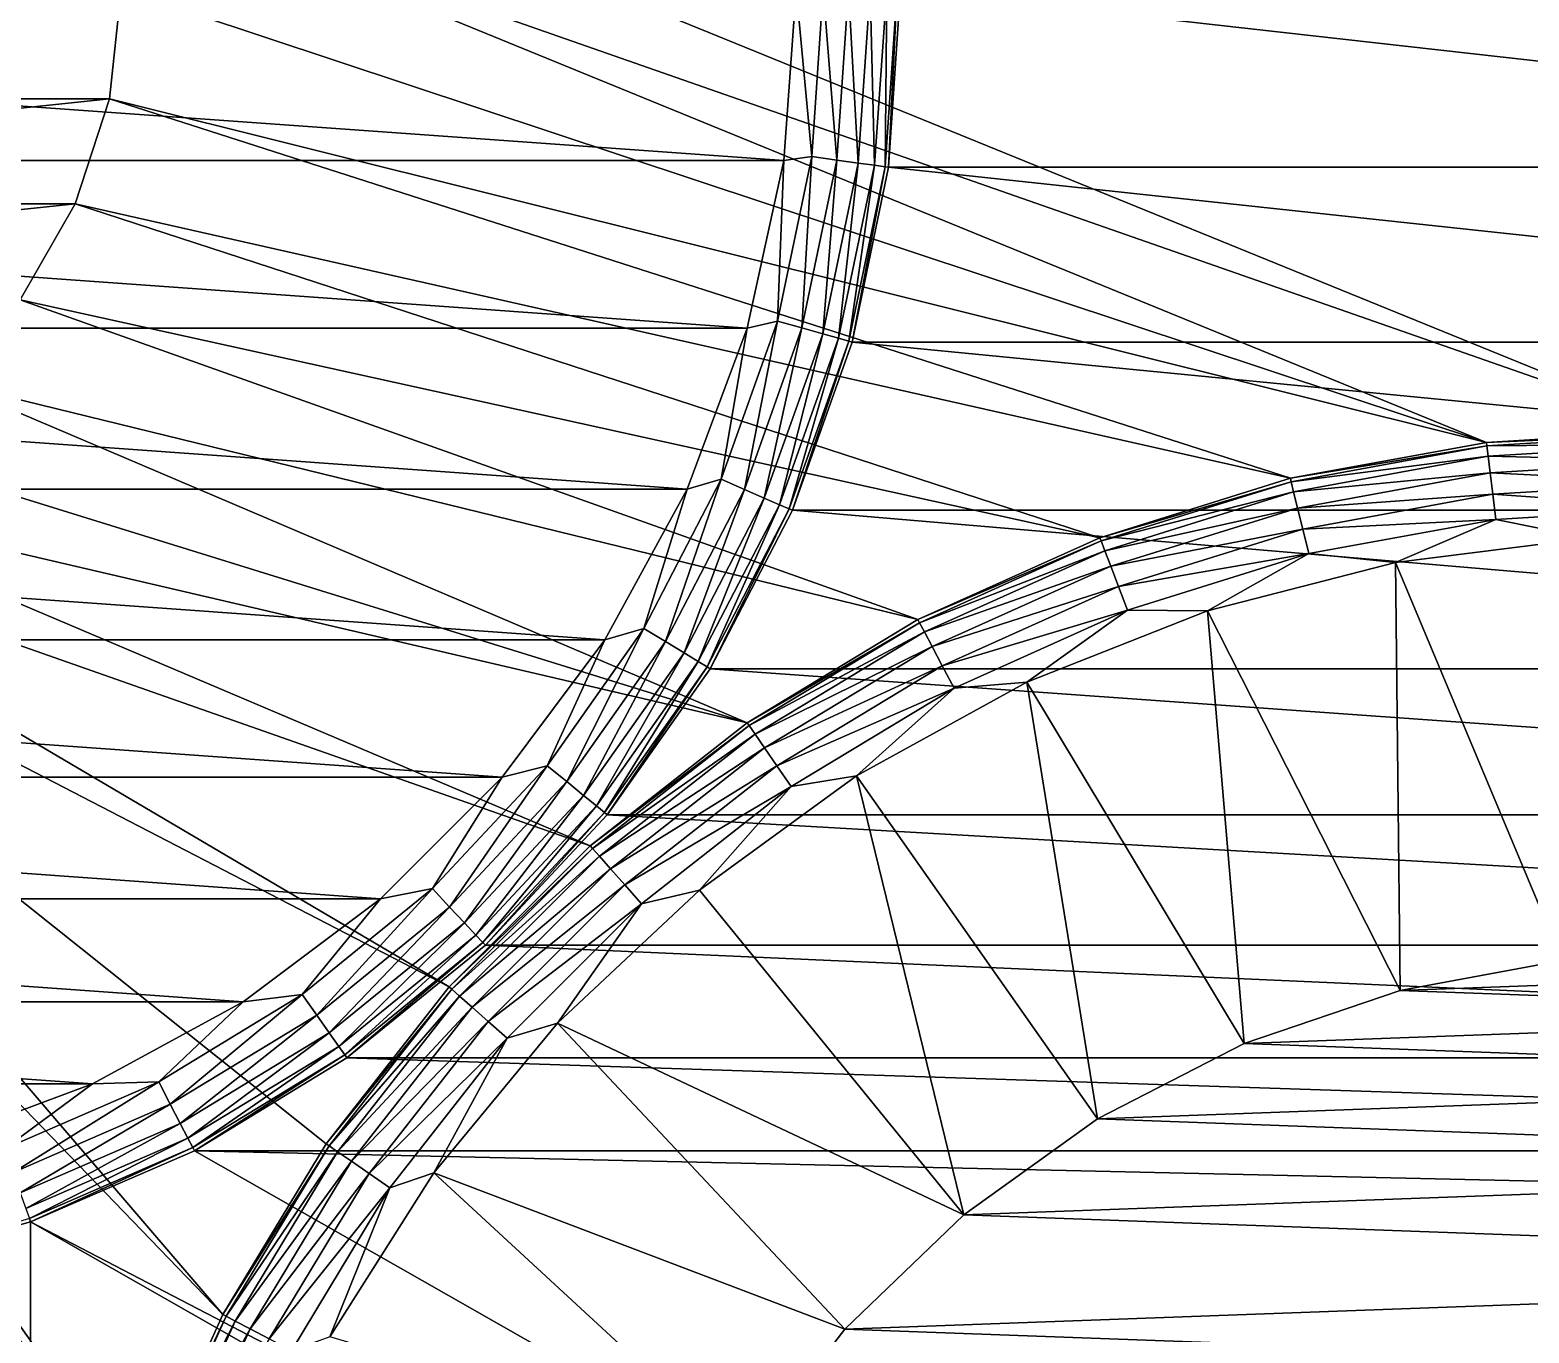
# Model space of a CAD drawing. Extents: x 464 to 15145, y 328 to 7622.
# Drawn here: x 2651 to 3973, y 4636 to 5786 of the extents above; entities that cross this region are included whole.
import ezdxf

# ---------------------------------------------------------------- set-up
doc = ezdxf.new("R2010")
doc.units = 0
doc.layers.get('0').update_dxf_attribs({"linetype": 'CONTINUOUS'})

msp = doc.modelspace()

# ---------------------------------------------------------------- linework, layer by layer
at = {"color": 7}
for points in [[(5531.9, 6011.6, -3744.1), (4111.2, 5432.7, -3744.1), (2690.5, 6011.6, -3744.1), (5531.9, 6011.6, -3744.1)], [(4111.2, 5432.7, -3744.1), (2720.7, 5918.9, -3744.1), (2690.5, 6011.6, -3744.1), (4111.2, 5432.7, -3744.1)], [(3935.6, 5422, -3744.1), (2730.9, 5821.9, -3744.1), (2720.7, 5918.9, -3744.1), (3935.6, 5422, -3744.1)], [(3935.6, 5422, -3744.1), (2720.7, 5918.9, -3744.1), (4111.2, 5432.7, -3744.1), (3935.6, 5422, -3744.1)], [(3326.4, 5821.9, -5216.8), (1202.7, 5821.9, -5216.8), (3315.6, 5670.8, -5216.8), (3326.4, 5821.9, -5216.8)], [(3315.6, 5670.8, -5216.8), (1202.7, 5821.9, -5216.8), (1213.6, 5670.8, -5216.8), (3315.6, 5670.8, -5216.8)], [(2730.9, 5821.9, -4528.9), (1808.5, 5725, -4528.9), (1798.3, 5821.9, -4528.9), (2730.9, 5821.9, -4528.9)], [(2720.7, 5725, -4528.9), (1808.5, 5725, -4528.9), (2730.9, 5821.9, -4528.9), (2720.7, 5725, -4528.9)], [(2720.7, 5725, -3744.1), (2730.9, 5821.9, -3744.1), (3935.6, 5422, -3744.1), (2720.7, 5725, -3744.1)], [(2730.9, 5821.9, -4528.9), (2730.9, 5821.9, -3744.1), (2720.7, 5725, -4528.9), (2730.9, 5821.9, -4528.9)], [(2720.7, 5725, -4528.9), (2730.9, 5821.9, -3744.1), (2720.7, 5725, -3744.1), (2720.7, 5725, -4528.9)], [(3315.6, 5670.8, -5216.8), (3340.2, 5674.1, -5213.7), (3326.4, 5821.9, -5216.8), (3315.6, 5670.8, -5216.8)], [(3326.4, 5821.9, -5216.8), (3340.2, 5674.1, -5213.7), (3350.3, 5821.9, -5213.7), (3326.4, 5821.9, -5216.8)], [(3362.3, 5671, -5204.5), (3350.3, 5821.9, -5213.7), (3340.2, 5674.1, -5213.7), (3362.3, 5671, -5204.5)], [(3362.3, 5671, -5204.5), (3372.6, 5821.9, -5204.5), (3350.3, 5821.9, -5213.7), (3362.3, 5671, -5204.5)], [(3362.3, 5671, -5204.5), (3381.2, 5668.4, -5189.8), (3372.6, 5821.9, -5204.5), (3362.3, 5671, -5204.5)], [(3372.6, 5821.9, -5204.5), (3381.2, 5668.4, -5189.8), (3391.7, 5821.9, -5189.8), (3372.6, 5821.9, -5204.5)], [(3381.2, 5668.4, -5189.8), (3395.7, 5666.4, -5170.7), (3391.7, 5821.9, -5189.8), (3381.2, 5668.4, -5189.8)], [(3391.7, 5821.9, -5189.8), (3395.7, 5666.4, -5170.7), (3406.4, 5821.9, -5170.7), (3391.7, 5821.9, -5189.8)], [(3395.7, 5666.4, -5170.7), (3404.9, 5665.2, -5148.4), (3406.4, 5821.9, -5170.7), (3395.7, 5666.4, -5170.7)], [(3408, 5664.7, -5124.5), (3415.6, 5821.9, -5148.4), (3404.9, 5665.2, -5148.4), (3408, 5664.7, -5124.5)], [(3406.4, 5821.9, -5170.7), (3404.9, 5665.2, -5148.4), (3415.6, 5821.9, -5148.4), (3406.4, 5821.9, -5170.7)], [(3418.7, 5821.9, -5124.5), (3415.6, 5821.9, -5148.4), (3408, 5664.7, -5124.5), (3418.7, 5821.9, -5124.5)], [(3418.7, 5821.9, -4432), (3418.7, 5821.9, -5124.5), (3408, 5664.7, -4432), (3418.7, 5821.9, -4432)], [(3408, 5664.7, -4432), (3418.7, 5821.9, -5124.5), (3408, 5664.7, -5124.5), (3408, 5664.7, -4432)], [(3408, 5664.7, -4432), (4814.5, 5664.7, -4432), (3418.7, 5821.9, -4432), (3408, 5664.7, -4432)], [(3418.7, 5821.9, -4432), (4814.5, 5664.7, -4432), (4803.7, 5821.9, -4432), (3418.7, 5821.9, -4432)], [(1808.5, 5725, -4528.9), (2720.7, 5725, -4528.9), (1838.6, 5632.3, -4528.9), (1808.5, 5725, -4528.9)], [(1838.6, 5632.3, -4528.9), (2720.7, 5725, -4528.9), (2690.5, 5632.3, -4528.9), (1838.6, 5632.3, -4528.9)], [(3762.5, 5390.3, -3744.1), (2690.5, 5632.3, -3744.1), (2720.7, 5725, -3744.1), (3762.5, 5390.3, -3744.1)], [(2720.7, 5725, -4528.9), (2720.7, 5725, -3744.1), (2690.5, 5632.3, -3744.1), (2720.7, 5725, -4528.9)], [(2690.5, 5632.3, -3744.1), (2690.5, 5632.3, -4528.9), (2720.7, 5725, -4528.9), (2690.5, 5632.3, -3744.1)], [(3762.5, 5390.3, -3744.1), (2720.7, 5725, -3744.1), (3935.6, 5422, -3744.1), (3762.5, 5390.3, -3744.1)], [(3340.2, 5674.1, -5213.7), (3315.6, 5670.8, -5216.8), (3310, 5529, -5213.7), (3340.2, 5674.1, -5213.7)], [(3340.2, 5674.1, -5213.7), (3310, 5529, -5213.7), (3331.5, 5523, -5204.5), (3340.2, 5674.1, -5213.7)], [(3340.2, 5674.1, -5213.7), (3331.5, 5523, -5204.5), (3362.3, 5671, -5204.5), (3340.2, 5674.1, -5213.7)], [(3315.6, 5670.8, -5216.8), (1213.6, 5670.8, -5216.8), (3283.4, 5522.8, -5216.8), (3315.6, 5670.8, -5216.8)], [(3283.4, 5522.8, -5216.8), (1213.6, 5670.8, -5216.8), (1245.8, 5522.8, -5216.8), (3283.4, 5522.8, -5216.8)], [(3310, 5529, -5213.7), (3315.6, 5670.8, -5216.8), (3283.4, 5522.8, -5216.8), (3310, 5529, -5213.7)], [(3331.5, 5523, -5204.5), (3349.9, 5517.8, -5189.8), (3362.3, 5671, -5204.5), (3331.5, 5523, -5204.5)], [(3362.3, 5671, -5204.5), (3349.9, 5517.8, -5189.8), (3381.2, 5668.4, -5189.8), (3362.3, 5671, -5204.5)], [(3349.9, 5517.8, -5189.8), (3364, 5513.9, -5170.7), (3381.2, 5668.4, -5189.8), (3349.9, 5517.8, -5189.8)], [(3381.2, 5668.4, -5189.8), (3364, 5513.9, -5170.7), (3395.7, 5666.4, -5170.7), (3381.2, 5668.4, -5189.8)], [(3364, 5513.9, -5170.7), (3372.9, 5511.4, -5148.4), (3395.7, 5666.4, -5170.7), (3364, 5513.9, -5170.7)], [(3395.7, 5666.4, -5170.7), (3372.9, 5511.4, -5148.4), (3404.9, 5665.2, -5148.4), (3395.7, 5666.4, -5170.7)], [(3375.9, 5510.5, -5124.5), (3404.9, 5665.2, -5148.4), (3372.9, 5511.4, -5148.4), (3375.9, 5510.5, -5124.5)], [(3408, 5664.7, -5124.5), (3404.9, 5665.2, -5148.4), (3375.9, 5510.5, -5124.5), (3408, 5664.7, -5124.5)], [(3408, 5664.7, -4432), (3408, 5664.7, -5124.5), (3375.9, 5510.5, -4432), (3408, 5664.7, -4432)], [(3375.9, 5510.5, -4432), (3408, 5664.7, -5124.5), (3375.9, 5510.5, -5124.5), (3375.9, 5510.5, -4432)], [(3375.9, 5510.5, -4432), (4846.5, 5510.5, -4432), (3408, 5664.7, -4432), (3375.9, 5510.5, -4432)], [(3408, 5664.7, -4432), (4846.5, 5510.5, -4432), (4814.5, 5664.7, -4432), (3408, 5664.7, -4432)], [(1838.6, 5632.3, -4528.9), (2690.5, 5632.3, -4528.9), (1887.3, 5547.8, -4528.9), (1838.6, 5632.3, -4528.9)], [(1887.3, 5547.8, -4528.9), (2690.5, 5632.3, -4528.9), (2641.8, 5547.8, -4528.9), (1887.3, 5547.8, -4528.9)], [(3594.4, 5337.9, -3744.1), (2641.8, 5547.8, -3744.1), (2690.5, 5632.3, -3744.1), (3594.4, 5337.9, -3744.1)], [(2641.8, 5547.8, -3744.1), (2641.8, 5547.8, -4528.9), (2690.5, 5632.3, -4528.9), (2641.8, 5547.8, -3744.1)], [(2641.8, 5547.8, -3744.1), (2690.5, 5632.3, -4528.9), (2690.5, 5632.3, -3744.1), (2641.8, 5547.8, -3744.1)], [(3594.4, 5337.9, -3744.1), (2690.5, 5632.3, -3744.1), (3762.5, 5390.3, -3744.1), (3594.4, 5337.9, -3744.1)], [(3433.9, 5265.7, -3744.1), (2576.6, 5475.4, -3744.1), (2641.8, 5547.8, -3744.1), (3433.9, 5265.7, -3744.1)], [(3433.9, 5265.7, -3744.1), (2641.8, 5547.8, -3744.1), (3594.4, 5337.9, -3744.1), (3433.9, 5265.7, -3744.1)], [(3310, 5529, -5213.7), (3283.4, 5522.8, -5216.8), (3260.4, 5389.4, -5213.7), (3310, 5529, -5213.7)], [(3310, 5529, -5213.7), (3260.4, 5389.4, -5213.7), (3280.8, 5380.5, -5204.5), (3310, 5529, -5213.7)], [(3310, 5529, -5213.7), (3280.8, 5380.5, -5204.5), (3331.5, 5523, -5204.5), (3310, 5529, -5213.7)], [(3283.4, 5522.8, -5216.8), (1245.8, 5522.8, -5216.8), (3230.5, 5380.8, -5216.8), (3283.4, 5522.8, -5216.8)], [(3230.5, 5380.8, -5216.8), (1245.8, 5522.8, -5216.8), (1298.7, 5380.8, -5216.8), (3230.5, 5380.8, -5216.8)], [(3260.4, 5389.4, -5213.7), (3283.4, 5522.8, -5216.8), (3230.5, 5380.8, -5216.8), (3260.4, 5389.4, -5213.7)], [(3280.8, 5380.5, -5204.5), (3298.4, 5372.9, -5189.8), (3331.5, 5523, -5204.5), (3280.8, 5380.5, -5204.5)], [(3331.5, 5523, -5204.5), (3298.4, 5372.9, -5189.8), (3349.9, 5517.8, -5189.8), (3331.5, 5523, -5204.5)], [(3298.4, 5372.9, -5189.8), (3311.8, 5367, -5170.7), (3349.9, 5517.8, -5189.8), (3298.4, 5372.9, -5189.8)], [(3349.9, 5517.8, -5189.8), (3311.8, 5367, -5170.7), (3364, 5513.9, -5170.7), (3349.9, 5517.8, -5189.8)], [(3311.8, 5367, -5170.7), (3320.3, 5363.3, -5148.4), (3364, 5513.9, -5170.7), (3311.8, 5367, -5170.7)], [(3364, 5513.9, -5170.7), (3320.3, 5363.3, -5148.4), (3372.9, 5511.4, -5148.4), (3364, 5513.9, -5170.7)], [(3323.2, 5362.1, -5124.5), (3372.9, 5511.4, -5148.4), (3320.3, 5363.3, -5148.4), (3323.2, 5362.1, -5124.5)], [(3375.9, 5510.5, -5124.5), (3372.9, 5511.4, -5148.4), (3323.2, 5362.1, -5124.5), (3375.9, 5510.5, -5124.5)], [(3375.9, 5510.5, -4432), (3375.9, 5510.5, -5124.5), (3323.2, 5362.1, -4432), (3375.9, 5510.5, -4432)], [(3323.2, 5362.1, -4432), (3375.9, 5510.5, -5124.5), (3323.2, 5362.1, -5124.5), (3323.2, 5362.1, -4432)], [(3323.2, 5362.1, -4432), (4899.3, 5362.1, -4432), (3375.9, 5510.5, -4432), (3323.2, 5362.1, -4432)], [(3375.9, 5510.5, -4432), (4899.3, 5362.1, -4432), (4846.5, 5510.5, -4432), (3375.9, 5510.5, -4432)], [(1952.6, 2475.1, -3744.1), (1952.6, 5475.4, -3744.1), (2653.8, 3975.2, -3744.1), (1952.6, 2475.1, -3744.1)], [(2653.8, 3975.2, -3744.1), (1952.6, 5475.4, -3744.1), (2664.5, 4150.9, -3744.1), (2653.8, 3975.2, -3744.1)], [(2664.5, 4150.9, -3744.1), (1952.6, 5475.4, -3744.1), (2031.4, 5418.1, -3744.1), (2664.5, 4150.9, -3744.1)], [(3283.3, 5174.7, -3744.1), (2497.7, 5418.1, -3744.1), (2576.6, 5475.4, -3744.1), (3283.3, 5174.7, -3744.1)], [(3283.3, 5174.7, -3744.1), (2576.6, 5475.4, -3744.1), (3433.9, 5265.7, -3744.1), (3283.3, 5174.7, -3744.1)], [(4111.2, 5432.7, -96.9), (4111.2, 5429.5, -73.1), (3935.6, 5422, -96.9), (4111.2, 5432.7, -96.9)], [(4111.2, 5432.7, -3744.1), (4111.2, 5432.7, -96.9), (3935.6, 5422, -3744.1), (4111.2, 5432.7, -3744.1)], [(3935.6, 5422, -3744.1), (4111.2, 5432.7, -96.9), (3935.6, 5422, -96.9), (3935.6, 5422, -3744.1)], [(3935.6, 5422, -96.9), (4111.2, 5429.5, -73.1), (3935.9, 5418.9, -73.1), (3935.6, 5422, -96.9)], [(4111.2, 5429.5, -73.1), (4111.2, 5420.3, -50.8), (3935.9, 5418.9, -73.1), (4111.2, 5429.5, -73.1)], [(2664.5, 4150.9, -3744.1), (2031.4, 5418.1, -3744.1), (2696.2, 4324, -3744.1), (2664.5, 4150.9, -3744.1)], [(2696.2, 4324, -3744.1), (2031.4, 5418.1, -3744.1), (2748.5, 4492, -3744.1), (2696.2, 4324, -3744.1)], [(2748.5, 4492, -3744.1), (2031.4, 5418.1, -3744.1), (2120.5, 5378.4, -3744.1), (2748.5, 4492, -3744.1)], [(3283.3, 5174.7, -3744.1), (2408.7, 5378.4, -3744.1), (2497.7, 5418.1, -3744.1), (3283.3, 5174.7, -3744.1)], [(3935.6, 5422, -96.9), (3935.9, 5418.9, -73.1), (3762.5, 5390.3, -96.9), (3935.6, 5422, -96.9)], [(3935.6, 5422, -3744.1), (3935.6, 5422, -96.9), (3762.5, 5390.3, -3744.1), (3935.6, 5422, -3744.1)], [(3762.5, 5390.3, -3744.1), (3935.6, 5422, -96.9), (3762.5, 5390.3, -96.9), (3762.5, 5390.3, -3744.1)], [(3762.5, 5390.3, -96.9), (3935.9, 5418.9, -73.1), (3763.2, 5387.3, -73.1), (3762.5, 5390.3, -96.9)], [(3935.9, 5418.9, -73.1), (3937.1, 5409.7, -50.8), (3763.2, 5387.3, -73.1), (3935.9, 5418.9, -73.1)], [(3937.1, 5409.7, -50.8), (3765.4, 5378.3, -50.8), (3763.2, 5387.3, -73.1), (3937.1, 5409.7, -50.8)], [(3937.1, 5409.7, -50.8), (3938.8, 5395.2, -31.7), (3765.4, 5378.3, -50.8), (3937.1, 5409.7, -50.8)], [(4111.2, 5420.3, -50.8), (3937.1, 5409.7, -50.8), (3935.9, 5418.9, -73.1), (4111.2, 5420.3, -50.8)], [(4111.2, 5420.3, -50.8), (4111.2, 5405.6, -31.7), (3937.1, 5409.7, -50.8), (4111.2, 5420.3, -50.8)], [(4111.2, 5405.6, -31.7), (3938.8, 5395.2, -31.7), (3937.1, 5409.7, -50.8), (4111.2, 5405.6, -31.7)], [(4111.2, 5405.6, -31.7), (4111.2, 5386.5, -17), (3938.8, 5395.2, -31.7), (4111.2, 5405.6, -31.7)], [(3260.4, 5389.4, -5213.7), (3230.5, 5380.8, -5216.8), (3192.2, 5257.8, -5213.7), (3260.4, 5389.4, -5213.7)], [(3260.4, 5389.4, -5213.7), (3192.2, 5257.8, -5213.7), (3211.3, 5246.2, -5204.5), (3260.4, 5389.4, -5213.7)], [(3260.4, 5389.4, -5213.7), (3211.3, 5246.2, -5204.5), (3280.8, 5380.5, -5204.5), (3260.4, 5389.4, -5213.7)], [(3762.5, 5390.3, -96.9), (3763.2, 5387.3, -73.1), (3594.4, 5337.9, -96.9), (3762.5, 5390.3, -96.9)], [(3762.5, 5390.3, -3744.1), (3762.5, 5390.3, -96.9), (3594.4, 5337.9, -3744.1), (3762.5, 5390.3, -3744.1)], [(3594.4, 5337.9, -3744.1), (3762.5, 5390.3, -96.9), (3594.4, 5337.9, -96.9), (3594.4, 5337.9, -3744.1)], [(3594.4, 5337.9, -96.9), (3763.2, 5387.3, -73.1), (3595.6, 5335, -73.1), (3594.4, 5337.9, -96.9)], [(3763.2, 5387.3, -73.1), (3765.4, 5378.3, -50.8), (3595.6, 5335, -73.1), (3763.2, 5387.3, -73.1)], [(3938.8, 5395.2, -31.7), (3768.9, 5364, -31.7), (3765.4, 5378.3, -50.8), (3938.8, 5395.2, -31.7)], [(3938.8, 5395.2, -31.7), (3941.1, 5376.2, -17), (3768.9, 5364, -31.7), (3938.8, 5395.2, -31.7)], [(4111.2, 5386.5, -17), (3941.1, 5376.2, -17), (3938.8, 5395.2, -31.7), (4111.2, 5386.5, -17)], [(4111.2, 5386.5, -17), (4111.2, 5364.2, -7.8), (3941.1, 5376.2, -17), (4111.2, 5386.5, -17)], [(3230.5, 5380.8, -5216.8), (1298.7, 5380.8, -5216.8), (3157.8, 5247.8, -5216.8), (3230.5, 5380.8, -5216.8)], [(3157.8, 5247.8, -5216.8), (1298.7, 5380.8, -5216.8), (1371.3, 5247.8, -5216.8), (3157.8, 5247.8, -5216.8)], [(2748.5, 4492, -3744.1), (2120.5, 5378.4, -3744.1), (2820.8, 4652.5, -3744.1), (2748.5, 4492, -3744.1)], [(2820.8, 4652.5, -3744.1), (2120.5, 5378.4, -3744.1), (2215.8, 5358.2, -3744.1), (2820.8, 4652.5, -3744.1)], [(3144.8, 5066.1, -3744.1), (2313.3, 5358.2, -3744.1), (2408.7, 5378.4, -3744.1), (3144.8, 5066.1, -3744.1)], [(3144.8, 5066.1, -3744.1), (2408.7, 5378.4, -3744.1), (3283.3, 5174.7, -3744.1), (3144.8, 5066.1, -3744.1)], [(3192.2, 5257.8, -5213.7), (3230.5, 5380.8, -5216.8), (3157.8, 5247.8, -5216.8), (3192.2, 5257.8, -5213.7)], [(3211.3, 5246.2, -5204.5), (3227.6, 5236.3, -5189.8), (3280.8, 5380.5, -5204.5), (3211.3, 5246.2, -5204.5)], [(3280.8, 5380.5, -5204.5), (3227.6, 5236.3, -5189.8), (3298.4, 5372.9, -5189.8), (3280.8, 5380.5, -5204.5)], [(3227.6, 5236.3, -5189.8), (3240.1, 5228.6, -5170.7), (3298.4, 5372.9, -5189.8), (3227.6, 5236.3, -5189.8)], [(3298.4, 5372.9, -5189.8), (3240.1, 5228.6, -5170.7), (3311.8, 5367, -5170.7), (3298.4, 5372.9, -5189.8)], [(3765.4, 5378.3, -50.8), (3598.8, 5326.4, -50.8), (3595.6, 5335, -73.1), (3765.4, 5378.3, -50.8)], [(3765.4, 5378.3, -50.8), (3768.9, 5364, -31.7), (3598.8, 5326.4, -50.8), (3765.4, 5378.3, -50.8)], [(3941.1, 5376.2, -17), (3773.5, 5345.5, -17), (3768.9, 5364, -31.7), (3941.1, 5376.2, -17)], [(3941.1, 5376.2, -17), (3943.8, 5354.1, -7.8), (3773.5, 5345.5, -17), (3941.1, 5376.2, -17)], [(4111.2, 5364.2, -7.8), (3943.8, 5354.1, -7.8), (3941.1, 5376.2, -17), (4111.2, 5364.2, -7.8)], [(2820.8, 4652.5, -3744.1), (2215.8, 5358.2, -3744.1), (2911.8, 4803.1, -3744.1), (2820.8, 4652.5, -3744.1)], [(2911.8, 4803.1, -3744.1), (2215.8, 5358.2, -3744.1), (3020.4, 4941.7, -3744.1), (2911.8, 4803.1, -3744.1)], [(3020.4, 4941.7, -3744.1), (2215.8, 5358.2, -3744.1), (2313.3, 5358.2, -3744.1), (3020.4, 4941.7, -3744.1)], [(3020.4, 4941.7, -3744.1), (2313.3, 5358.2, -3744.1), (3144.8, 5066.1, -3744.1), (3020.4, 4941.7, -3744.1)], [(3240.1, 5228.6, -5170.7), (3248, 5223.9, -5148.4), (3311.8, 5367, -5170.7), (3240.1, 5228.6, -5170.7)], [(3311.8, 5367, -5170.7), (3248, 5223.9, -5148.4), (3320.3, 5363.3, -5148.4), (3311.8, 5367, -5170.7)], [(3250.7, 5222.2, -5124.5), (3320.3, 5363.3, -5148.4), (3248, 5223.9, -5148.4), (3250.7, 5222.2, -5124.5)], [(3323.2, 5362.1, -5124.5), (3320.3, 5363.3, -5148.4), (3250.7, 5222.2, -5124.5), (3323.2, 5362.1, -5124.5)], [(3323.2, 5362.1, -4432), (3323.2, 5362.1, -5124.5), (3250.7, 5222.2, -4432), (3323.2, 5362.1, -4432)], [(3250.7, 5222.2, -4432), (3323.2, 5362.1, -5124.5), (3250.7, 5222.2, -5124.5), (3250.7, 5222.2, -4432)], [(3250.7, 5222.2, -4432), (4971.8, 5222.2, -4432), (3323.2, 5362.1, -4432), (3250.7, 5222.2, -4432)], [(3323.2, 5362.1, -4432), (4971.8, 5222.2, -4432), (4899.3, 5362.1, -4432), (3323.2, 5362.1, -4432)], [(3768.9, 5364, -31.7), (3604, 5312.7, -31.7), (3598.8, 5326.4, -50.8), (3768.9, 5364, -31.7)], [(3768.9, 5364, -31.7), (3773.5, 5345.5, -17), (3604, 5312.7, -31.7), (3768.9, 5364, -31.7)], [(4111.2, 5364.2, -7.8), (4025.5, 5337.6, -4.6), (3943.8, 5354.1, -7.8), (4111.2, 5364.2, -7.8)], [(3773.5, 5345.5, -17), (3610.8, 5294.8, -17), (3604, 5312.7, -31.7), (3773.5, 5345.5, -17)], [(3773.5, 5345.5, -17), (3778.8, 5323.9, -7.8), (3610.8, 5294.8, -17), (3773.5, 5345.5, -17)], [(3943.8, 5354.1, -7.8), (3778.8, 5323.9, -7.8), (3773.5, 5345.5, -17), (3943.8, 5354.1, -7.8)], [(3943.8, 5354.1, -7.8), (3855.4, 5316.1, -4.6), (3778.8, 5323.9, -7.8), (3943.8, 5354.1, -7.8)], [(4025.5, 5337.6, -4.6), (3855.4, 5316.1, -4.6), (3943.8, 5354.1, -7.8), (4025.5, 5337.6, -4.6)], [(3594.4, 5337.9, -96.9), (3595.6, 5335, -73.1), (3433.9, 5265.7, -96.9), (3594.4, 5337.9, -96.9)], [(3594.4, 5337.9, -3744.1), (3594.4, 5337.9, -96.9), (3433.9, 5265.7, -3744.1), (3594.4, 5337.9, -3744.1)], [(3433.9, 5265.7, -3744.1), (3594.4, 5337.9, -96.9), (3433.9, 5265.7, -96.9), (3433.9, 5265.7, -3744.1)], [(3433.9, 5265.7, -96.9), (3595.6, 5335, -73.1), (3435.4, 5262.9, -73.1), (3433.9, 5265.7, -96.9)], [(3595.6, 5335, -73.1), (3598.8, 5326.4, -50.8), (3435.4, 5262.9, -73.1), (3595.6, 5335, -73.1)], [(4025.5, 5337.6, -4.6), (4002.3, 4965, -4.6), (3855.4, 5316.1, -4.6), (4025.5, 5337.6, -4.6)], [(3598.8, 5326.4, -50.8), (3439.7, 5254.8, -50.8), (3435.4, 5262.9, -73.1), (3598.8, 5326.4, -50.8)], [(3598.8, 5326.4, -50.8), (3604, 5312.7, -31.7), (3439.7, 5254.8, -50.8), (3598.8, 5326.4, -50.8)], [(3778.8, 5323.9, -7.8), (3618.7, 5274, -7.8), (3610.8, 5294.8, -17), (3778.8, 5323.9, -7.8)], [(3778.8, 5323.9, -7.8), (3689.4, 5273.5, -4.6), (3618.7, 5274, -7.8), (3778.8, 5323.9, -7.8)], [(3855.4, 5316.1, -4.6), (3689.4, 5273.5, -4.6), (3778.8, 5323.9, -7.8), (3855.4, 5316.1, -4.6)], [(3604, 5312.7, -31.7), (3446.5, 5241.8, -31.7), (3439.7, 5254.8, -50.8), (3604, 5312.7, -31.7)], [(3604, 5312.7, -31.7), (3610.8, 5294.8, -17), (3446.5, 5241.8, -31.7), (3604, 5312.7, -31.7)], [(3855.4, 5316.1, -4.6), (3859.4, 4938.6, -4.6), (3689.4, 5273.5, -4.6), (3855.4, 5316.1, -4.6)], [(3855.4, 5316.1, -4.6), (4002.3, 4965, -4.6), (3859.4, 4938.6, -4.6), (3855.4, 5316.1, -4.6)], [(3610.8, 5294.8, -17), (3455.4, 5224.8, -17), (3446.5, 5241.8, -31.7), (3610.8, 5294.8, -17)], [(3610.8, 5294.8, -17), (3618.7, 5274, -7.8), (3455.4, 5224.8, -17), (3610.8, 5294.8, -17)], [(3433.9, 5265.7, -96.9), (3435.4, 5262.9, -73.1), (3283.3, 5174.7, -96.9), (3433.9, 5265.7, -96.9)], [(3433.9, 5265.7, -3744.1), (3433.9, 5265.7, -96.9), (3283.3, 5174.7, -3744.1), (3433.9, 5265.7, -3744.1)], [(3283.3, 5174.7, -3744.1), (3433.9, 5265.7, -96.9), (3283.3, 5174.7, -96.9), (3283.3, 5174.7, -3744.1)], [(3618.7, 5274, -7.8), (3465.8, 5205.1, -7.8), (3455.4, 5224.8, -17), (3618.7, 5274, -7.8)], [(3618.7, 5274, -7.8), (3530, 5210.4, -4.6), (3465.8, 5205.1, -7.8), (3618.7, 5274, -7.8)], [(3689.4, 5273.5, -4.6), (3530, 5210.4, -4.6), (3618.7, 5274, -7.8), (3689.4, 5273.5, -4.6)], [(3689.4, 5273.5, -4.6), (3721.8, 4891.7, -4.6), (3530, 5210.4, -4.6), (3689.4, 5273.5, -4.6)], [(3689.4, 5273.5, -4.6), (3859.4, 4938.6, -4.6), (3721.8, 4891.7, -4.6), (3689.4, 5273.5, -4.6)], [(3192.2, 5257.8, -5213.7), (3157.8, 5247.8, -5216.8), (3106.8, 5136.7, -5213.7), (3192.2, 5257.8, -5213.7)], [(3192.2, 5257.8, -5213.7), (3106.8, 5136.7, -5213.7), (3124.1, 5122.7, -5204.5), (3192.2, 5257.8, -5213.7)], [(3192.2, 5257.8, -5213.7), (3124.1, 5122.7, -5204.5), (3211.3, 5246.2, -5204.5), (3192.2, 5257.8, -5213.7)], [(3283.3, 5174.7, -96.9), (3435.4, 5262.9, -73.1), (3285.1, 5172.1, -73.1), (3283.3, 5174.7, -96.9)], [(3435.4, 5262.9, -73.1), (3439.7, 5254.8, -50.8), (3285.1, 5172.1, -73.1), (3435.4, 5262.9, -73.1)], [(3439.7, 5254.8, -50.8), (3290.4, 5164.5, -50.8), (3285.1, 5172.1, -73.1), (3439.7, 5254.8, -50.8)], [(3439.7, 5254.8, -50.8), (3446.5, 5241.8, -31.7), (3290.4, 5164.5, -50.8), (3439.7, 5254.8, -50.8)], [(3157.8, 5247.8, -5216.8), (1371.3, 5247.8, -5216.8), (3067.1, 5126.6, -5216.8), (3157.8, 5247.8, -5216.8)], [(3067.1, 5126.6, -5216.8), (1371.3, 5247.8, -5216.8), (1462.1, 5126.6, -5216.8), (3067.1, 5126.6, -5216.8)], [(3106.8, 5136.7, -5213.7), (3157.8, 5247.8, -5216.8), (3067.1, 5126.6, -5216.8), (3106.8, 5136.7, -5213.7)], [(3124.1, 5122.7, -5204.5), (3138.9, 5110.6, -5189.8), (3211.3, 5246.2, -5204.5), (3124.1, 5122.7, -5204.5)], [(3211.3, 5246.2, -5204.5), (3138.9, 5110.6, -5189.8), (3227.6, 5236.3, -5189.8), (3211.3, 5246.2, -5204.5)], [(3446.5, 5241.8, -31.7), (3298.7, 5152.4, -31.7), (3290.4, 5164.5, -50.8), (3446.5, 5241.8, -31.7)], [(3446.5, 5241.8, -31.7), (3455.4, 5224.8, -17), (3298.7, 5152.4, -31.7), (3446.5, 5241.8, -31.7)], [(3138.9, 5110.6, -5189.8), (3150.3, 5101.3, -5170.7), (3227.6, 5236.3, -5189.8), (3138.9, 5110.6, -5189.8)], [(3227.6, 5236.3, -5189.8), (3150.3, 5101.3, -5170.7), (3240.1, 5228.6, -5170.7), (3227.6, 5236.3, -5189.8)], [(3150.3, 5101.3, -5170.7), (3157.4, 5095.5, -5148.4), (3240.1, 5228.6, -5170.7), (3150.3, 5101.3, -5170.7)], [(3240.1, 5228.6, -5170.7), (3157.4, 5095.5, -5148.4), (3248, 5223.9, -5148.4), (3240.1, 5228.6, -5170.7)], [(3455.4, 5224.8, -17), (3309.6, 5136.7, -17), (3298.7, 5152.4, -31.7), (3455.4, 5224.8, -17)], [(3455.4, 5224.8, -17), (3465.8, 5205.1, -7.8), (3309.6, 5136.7, -17), (3455.4, 5224.8, -17)], [(3159.9, 5093.5, -5124.5), (3248, 5223.9, -5148.4), (3157.4, 5095.5, -5148.4), (3159.9, 5093.5, -5124.5)], [(3250.7, 5222.2, -5124.5), (3248, 5223.9, -5148.4), (3159.9, 5093.5, -5124.5), (3250.7, 5222.2, -5124.5)], [(3250.7, 5222.2, -4432), (3250.7, 5222.2, -5124.5), (3159.9, 5093.5, -4432), (3250.7, 5222.2, -4432)], [(3159.9, 5093.5, -4432), (3250.7, 5222.2, -5124.5), (3159.9, 5093.5, -5124.5), (3159.9, 5093.5, -4432)], [(3159.9, 5093.5, -4432), (5062.6, 5093.5, -4432), (3250.7, 5222.2, -4432), (3159.9, 5093.5, -4432)], [(3250.7, 5222.2, -4432), (5062.6, 5093.5, -4432), (4971.8, 5222.2, -4432), (3250.7, 5222.2, -4432)], [(3465.8, 5205.1, -7.8), (3322.2, 5118.3, -7.8), (3309.6, 5136.7, -17), (3465.8, 5205.1, -7.8)], [(3465.8, 5205.1, -7.8), (3379.8, 5127.8, -4.6), (3322.2, 5118.3, -7.8), (3465.8, 5205.1, -7.8)], [(3530, 5210.4, -4.6), (3379.8, 5127.8, -4.6), (3465.8, 5205.1, -7.8), (3530, 5210.4, -4.6)], [(3530, 5210.4, -4.6), (3592.5, 4825.2, -4.6), (3379.8, 5127.8, -4.6), (3530, 5210.4, -4.6)], [(3530, 5210.4, -4.6), (3721.8, 4891.7, -4.6), (3592.5, 4825.2, -4.6), (3530, 5210.4, -4.6)], [(3283.3, 5174.7, -96.9), (3285.1, 5172.1, -73.1), (3144.8, 5066.1, -96.9), (3283.3, 5174.7, -96.9)], [(3283.3, 5174.7, -3744.1), (3283.3, 5174.7, -96.9), (3144.8, 5066.1, -3744.1), (3283.3, 5174.7, -3744.1)], [(3144.8, 5066.1, -3744.1), (3283.3, 5174.7, -96.9), (3144.8, 5066.1, -96.9), (3144.8, 5066.1, -3744.1)], [(3144.8, 5066.1, -96.9), (3285.1, 5172.1, -73.1), (3146.9, 5063.8, -73.1), (3144.8, 5066.1, -96.9)], [(3285.1, 5172.1, -73.1), (3290.4, 5164.5, -50.8), (3146.9, 5063.8, -73.1), (3285.1, 5172.1, -73.1)], [(3290.4, 5164.5, -50.8), (3153, 5056.9, -50.8), (3146.9, 5063.8, -73.1), (3290.4, 5164.5, -50.8)], [(3290.4, 5164.5, -50.8), (3298.7, 5152.4, -31.7), (3153, 5056.9, -50.8), (3290.4, 5164.5, -50.8)], [(3298.7, 5152.4, -31.7), (3162.7, 5045.9, -31.7), (3153, 5056.9, -50.8), (3298.7, 5152.4, -31.7)], [(3298.7, 5152.4, -31.7), (3309.6, 5136.7, -17), (3162.7, 5045.9, -31.7), (3298.7, 5152.4, -31.7)], [(3106.8, 5136.7, -5213.7), (3067.1, 5126.6, -5216.8), (3005.6, 5028.4, -5213.7), (3106.8, 5136.7, -5213.7)], [(3106.8, 5136.7, -5213.7), (3005.6, 5028.4, -5213.7), (3020.8, 5012.1, -5204.5), (3106.8, 5136.7, -5213.7)], [(3106.8, 5136.7, -5213.7), (3020.8, 5012.1, -5204.5), (3124.1, 5122.7, -5204.5), (3106.8, 5136.7, -5213.7)], [(3309.6, 5136.7, -17), (3175.4, 5031.6, -17), (3162.7, 5045.9, -31.7), (3309.6, 5136.7, -17)], [(3309.6, 5136.7, -17), (3322.2, 5118.3, -7.8), (3175.4, 5031.6, -17), (3309.6, 5136.7, -17)], [(3067.1, 5126.6, -5216.8), (1462.1, 5126.6, -5216.8), (2959.9, 5019.4, -5216.8), (3067.1, 5126.6, -5216.8)], [(2959.9, 5019.4, -5216.8), (1462.1, 5126.6, -5216.8), (1569.2, 5019.4, -5216.8), (2959.9, 5019.4, -5216.8)], [(3005.6, 5028.4, -5213.7), (3067.1, 5126.6, -5216.8), (2959.9, 5019.4, -5216.8), (3005.6, 5028.4, -5213.7)], [(3020.8, 5012.1, -5204.5), (3033.9, 4998.2, -5189.8), (3124.1, 5122.7, -5204.5), (3020.8, 5012.1, -5204.5)], [(3124.1, 5122.7, -5204.5), (3033.9, 4998.2, -5189.8), (3138.9, 5110.6, -5189.8), (3124.1, 5122.7, -5204.5)], [(3322.2, 5118.3, -7.8), (3190.2, 5014.9, -7.8), (3175.4, 5031.6, -17), (3322.2, 5118.3, -7.8)], [(3322.2, 5118.3, -7.8), (3241.1, 5027.1, -4.6), (3190.2, 5014.9, -7.8), (3322.2, 5118.3, -7.8)], [(3379.8, 5127.8, -4.6), (3241.1, 5027.1, -4.6), (3322.2, 5118.3, -7.8), (3379.8, 5127.8, -4.6)], [(3379.8, 5127.8, -4.6), (3474.3, 4740.6, -4.6), (3241.1, 5027.1, -4.6), (3379.8, 5127.8, -4.6)], [(3379.8, 5127.8, -4.6), (3592.5, 4825.2, -4.6), (3474.3, 4740.6, -4.6), (3379.8, 5127.8, -4.6)], [(3033.9, 4998.2, -5189.8), (3043.9, 4987.4, -5170.7), (3138.9, 5110.6, -5189.8), (3033.9, 4998.2, -5189.8)], [(3138.9, 5110.6, -5189.8), (3043.9, 4987.4, -5170.7), (3150.3, 5101.3, -5170.7), (3138.9, 5110.6, -5189.8)], [(3043.9, 4987.4, -5170.7), (3050.2, 4980.7, -5148.4), (3150.3, 5101.3, -5170.7), (3043.9, 4987.4, -5170.7)], [(3150.3, 5101.3, -5170.7), (3050.2, 4980.7, -5148.4), (3157.4, 5095.5, -5148.4), (3150.3, 5101.3, -5170.7)], [(3052.4, 4978.4, -5124.5), (3157.4, 5095.5, -5148.4), (3050.2, 4980.7, -5148.4), (3052.4, 4978.4, -5124.5)], [(3159.9, 5093.5, -5124.5), (3157.4, 5095.5, -5148.4), (3052.4, 4978.4, -5124.5), (3159.9, 5093.5, -5124.5)], [(3159.9, 5093.5, -4432), (3159.9, 5093.5, -5124.5), (3052.4, 4978.4, -4432), (3159.9, 5093.5, -4432)], [(3052.4, 4978.4, -4432), (3159.9, 5093.5, -5124.5), (3052.4, 4978.4, -5124.5), (3052.4, 4978.4, -4432)], [(3052.4, 4978.4, -4432), (5170.1, 4978.4, -4432), (3159.9, 5093.5, -4432), (3052.4, 4978.4, -4432)], [(3159.9, 5093.5, -4432), (5170.1, 4978.4, -4432), (5062.6, 5093.5, -4432), (3159.9, 5093.5, -4432)], [(3144.8, 5066.1, -96.9), (3146.9, 5063.8, -73.1), (3020.4, 4941.7, -96.9), (3144.8, 5066.1, -96.9)], [(3144.8, 5066.1, -3744.1), (3144.8, 5066.1, -96.9), (3020.4, 4941.7, -3744.1), (3144.8, 5066.1, -3744.1)], [(3020.4, 4941.7, -3744.1), (3144.8, 5066.1, -96.9), (3020.4, 4941.7, -96.9), (3020.4, 4941.7, -3744.1)], [(3020.4, 4941.7, -96.9), (3146.9, 5063.8, -73.1), (3022.7, 4939.6, -73.1), (3020.4, 4941.7, -96.9)], [(3146.9, 5063.8, -73.1), (3153, 5056.9, -50.8), (3022.7, 4939.6, -73.1), (3146.9, 5063.8, -73.1)], [(3153, 5056.9, -50.8), (3029.6, 4933.5, -50.8), (3022.7, 4939.6, -73.1), (3153, 5056.9, -50.8)], [(3153, 5056.9, -50.8), (3162.7, 5045.9, -31.7), (3029.6, 4933.5, -50.8), (3153, 5056.9, -50.8)], [(3162.7, 5045.9, -31.7), (3040.6, 4923.8, -31.7), (3029.6, 4933.5, -50.8), (3162.7, 5045.9, -31.7)], [(3162.7, 5045.9, -31.7), (3175.4, 5031.6, -17), (3040.6, 4923.8, -31.7), (3162.7, 5045.9, -31.7)], [(3005.6, 5028.4, -5213.7), (2959.9, 5019.4, -5216.8), (2890.7, 4934.9, -5213.7), (3005.6, 5028.4, -5213.7)], [(3005.6, 5028.4, -5213.7), (2890.7, 4934.9, -5213.7), (2903.5, 4916.7, -5204.5), (3005.6, 5028.4, -5213.7)], [(3005.6, 5028.4, -5213.7), (2903.5, 4916.7, -5204.5), (3020.8, 5012.1, -5204.5), (3005.6, 5028.4, -5213.7)], [(3175.4, 5031.6, -17), (3054.9, 4911.1, -17), (3040.6, 4923.8, -31.7), (3175.4, 5031.6, -17)], [(3175.4, 5031.6, -17), (3190.2, 5014.9, -7.8), (3054.9, 4911.1, -17), (3175.4, 5031.6, -17)], [(3241.1, 5027.1, -4.6), (3116.1, 4909.7, -4.6), (3190.2, 5014.9, -7.8), (3241.1, 5027.1, -4.6)], [(3241.1, 5027.1, -4.6), (3474.3, 4740.6, -4.6), (3116.1, 4909.7, -4.6), (3241.1, 5027.1, -4.6)], [(2959.9, 5019.4, -5216.8), (1569.2, 5019.4, -5216.8), (2838.6, 4928.6, -5216.8), (2959.9, 5019.4, -5216.8)], [(2838.6, 4928.6, -5216.8), (1569.2, 5019.4, -5216.8), (1690.5, 4928.6, -5216.8), (2838.6, 4928.6, -5216.8)], [(2890.7, 4934.9, -5213.7), (2959.9, 5019.4, -5216.8), (2838.6, 4928.6, -5216.8), (2890.7, 4934.9, -5213.7)], [(3190.2, 5014.9, -7.8), (3071.6, 4896.3, -7.8), (3054.9, 4911.1, -17), (3190.2, 5014.9, -7.8)], [(3190.2, 5014.9, -7.8), (3116.1, 4909.7, -4.6), (3071.6, 4896.3, -7.8), (3190.2, 5014.9, -7.8)], [(2903.5, 4916.7, -5204.5), (2914.6, 4901.1, -5189.8), (3020.8, 5012.1, -5204.5), (2903.5, 4916.7, -5204.5)], [(3020.8, 5012.1, -5204.5), (2914.6, 4901.1, -5189.8), (3033.9, 4998.2, -5189.8), (3020.8, 5012.1, -5204.5)], [(2914.6, 4901.1, -5189.8), (2923, 4889.1, -5170.7), (3033.9, 4998.2, -5189.8), (2914.6, 4901.1, -5189.8)], [(3033.9, 4998.2, -5189.8), (2923, 4889.1, -5170.7), (3043.9, 4987.4, -5170.7), (3033.9, 4998.2, -5189.8)], [(2923, 4889.1, -5170.7), (2928.3, 4881.6, -5148.4), (3043.9, 4987.4, -5170.7), (2923, 4889.1, -5170.7)], [(3043.9, 4987.4, -5170.7), (2928.3, 4881.6, -5148.4), (3050.2, 4980.7, -5148.4), (3043.9, 4987.4, -5170.7)], [(2930.2, 4879, -5124.5), (3050.2, 4980.7, -5148.4), (2928.3, 4881.6, -5148.4), (2930.2, 4879, -5124.5)], [(3052.4, 4978.4, -5124.5), (3050.2, 4980.7, -5148.4), (2930.2, 4879, -5124.5), (3052.4, 4978.4, -5124.5)], [(3052.4, 4978.4, -4432), (3052.4, 4978.4, -5124.5), (2930.2, 4879, -4432), (3052.4, 4978.4, -4432)], [(2930.2, 4879, -4432), (3052.4, 4978.4, -5124.5), (2930.2, 4879, -5124.5), (2930.2, 4879, -4432)], [(2930.2, 4879, -4432), (5292.3, 4879, -4432), (3052.4, 4978.4, -4432), (2930.2, 4879, -4432)], [(3052.4, 4978.4, -4432), (5292.3, 4879, -4432), (5170.1, 4978.4, -4432), (3052.4, 4978.4, -4432)], [(4002.3, 4965, -4.6), (4002.3, 4965, -1874.4), (3859.4, 4938.6, -4.6), (4002.3, 4965, -4.6)], [(3859.4, 4938.6, -4.6), (4002.3, 4965, -1874.4), (3859.4, 4938.6, -1874.4), (3859.4, 4938.6, -4.6)], [(3859.4, 4938.6, -3744.1), (3859.4, 4938.6, -1874.4), (4002.3, 4965, -3744.1), (3859.4, 4938.6, -3744.1)], [(4002.3, 4965, -3744.1), (3859.4, 4938.6, -1874.4), (4002.3, 4965, -1874.4), (4002.3, 4965, -3744.1)], [(4292.1, 4954.4, -3744.1), (3859.4, 4938.6, -3744.1), (4002.3, 4965, -3744.1), (4292.1, 4954.4, -3744.1)], [(4432.7, 4917.7, -3744.1), (3859.4, 4938.6, -3744.1), (4292.1, 4954.4, -3744.1), (4432.7, 4917.7, -3744.1)], [(2890.7, 4934.9, -5213.7), (2838.6, 4928.6, -5216.8), (2764.1, 4857.9, -5213.7), (2890.7, 4934.9, -5213.7)], [(2890.7, 4934.9, -5213.7), (2764.1, 4857.9, -5213.7), (2774.3, 4838.1, -5204.5), (2890.7, 4934.9, -5213.7)], [(2890.7, 4934.9, -5213.7), (2774.3, 4838.1, -5204.5), (2903.5, 4916.7, -5204.5), (2890.7, 4934.9, -5213.7)], [(3020.4, 4941.7, -96.9), (3022.7, 4939.6, -73.1), (2911.8, 4803.1, -96.9), (3020.4, 4941.7, -96.9)], [(3020.4, 4941.7, -3744.1), (3020.4, 4941.7, -96.9), (2911.8, 4803.1, -3744.1), (3020.4, 4941.7, -3744.1)], [(2911.8, 4803.1, -3744.1), (3020.4, 4941.7, -96.9), (2911.8, 4803.1, -96.9), (2911.8, 4803.1, -3744.1)], [(2911.8, 4803.1, -96.9), (3022.7, 4939.6, -73.1), (2914.4, 4801.4, -73.1), (2911.8, 4803.1, -96.9)], [(3022.7, 4939.6, -73.1), (3029.6, 4933.5, -50.8), (2914.4, 4801.4, -73.1), (3022.7, 4939.6, -73.1)], [(3029.6, 4933.5, -50.8), (2922, 4796.1, -50.8), (2914.4, 4801.4, -73.1), (3029.6, 4933.5, -50.8)], [(3029.6, 4933.5, -50.8), (3040.6, 4923.8, -31.7), (2922, 4796.1, -50.8), (3029.6, 4933.5, -50.8)], [(3859.4, 4938.6, -4.6), (3859.4, 4938.6, -1874.4), (3721.8, 4891.7, -4.6), (3859.4, 4938.6, -4.6)], [(3721.8, 4891.7, -4.6), (3859.4, 4938.6, -1874.4), (3721.8, 4891.7, -1874.4), (3721.8, 4891.7, -4.6)], [(3721.8, 4891.7, -3744.1), (3721.8, 4891.7, -1874.4), (3859.4, 4938.6, -3744.1), (3721.8, 4891.7, -3744.1)], [(3859.4, 4938.6, -3744.1), (3721.8, 4891.7, -1874.4), (3859.4, 4938.6, -1874.4), (3859.4, 4938.6, -3744.1)], [(4432.7, 4917.7, -3744.1), (3721.8, 4891.7, -3744.1), (3859.4, 4938.6, -3744.1), (4432.7, 4917.7, -3744.1)], [(2838.6, 4928.6, -5216.8), (1690.5, 4928.6, -5216.8), (2705.7, 4856, -5216.8), (2838.6, 4928.6, -5216.8)], [(2705.7, 4856, -5216.8), (1690.5, 4928.6, -5216.8), (1823.5, 4856, -5216.8), (2705.7, 4856, -5216.8)], [(2764.1, 4857.9, -5213.7), (2838.6, 4928.6, -5216.8), (2705.7, 4856, -5216.8), (2764.1, 4857.9, -5213.7)], [(3040.6, 4923.8, -31.7), (2934.1, 4787.8, -31.7), (2922, 4796.1, -50.8), (3040.6, 4923.8, -31.7)], [(3040.6, 4923.8, -31.7), (3054.9, 4911.1, -17), (2934.1, 4787.8, -31.7), (3040.6, 4923.8, -31.7)], [(2774.3, 4838.1, -5204.5), (2783.1, 4821.2, -5189.8), (2903.5, 4916.7, -5204.5), (2774.3, 4838.1, -5204.5)], [(2903.5, 4916.7, -5204.5), (2783.1, 4821.2, -5189.8), (2914.6, 4901.1, -5189.8), (2903.5, 4916.7, -5204.5)], [(3054.9, 4911.1, -17), (2949.8, 4776.9, -17), (2934.1, 4787.8, -31.7), (3054.9, 4911.1, -17)], [(3054.9, 4911.1, -17), (3071.6, 4896.3, -7.8), (2949.8, 4776.9, -17), (3054.9, 4911.1, -17)], [(3116.1, 4909.7, -4.6), (3006.9, 4777.6, -4.6), (3071.6, 4896.3, -7.8), (3116.1, 4909.7, -4.6)], [(3116.1, 4909.7, -4.6), (3369.6, 4639.7, -4.6), (3006.9, 4777.6, -4.6), (3116.1, 4909.7, -4.6)], [(3116.1, 4909.7, -4.6), (3474.3, 4740.6, -4.6), (3369.6, 4639.7, -4.6), (3116.1, 4909.7, -4.6)], [(4566.5, 4860.8, -3744.1), (3721.8, 4891.7, -3744.1), (4432.7, 4917.7, -3744.1), (4566.5, 4860.8, -3744.1)], [(2783.1, 4821.2, -5189.8), (2789.9, 4808.1, -5170.7), (2914.6, 4901.1, -5189.8), (2783.1, 4821.2, -5189.8)], [(2914.6, 4901.1, -5189.8), (2789.9, 4808.1, -5170.7), (2923, 4889.1, -5170.7), (2914.6, 4901.1, -5189.8)], [(3071.6, 4896.3, -7.8), (2968.1, 4764.3, -7.8), (2949.8, 4776.9, -17), (3071.6, 4896.3, -7.8)], [(3071.6, 4896.3, -7.8), (3006.9, 4777.6, -4.6), (2968.1, 4764.3, -7.8), (3071.6, 4896.3, -7.8)], [(2789.9, 4808.1, -5170.7), (2794.1, 4799.9, -5148.4), (2923, 4889.1, -5170.7), (2789.9, 4808.1, -5170.7)], [(2923, 4889.1, -5170.7), (2794.1, 4799.9, -5148.4), (2928.3, 4881.6, -5148.4), (2923, 4889.1, -5170.7)], [(2795.6, 4797.1, -5124.5), (2928.3, 4881.6, -5148.4), (2794.1, 4799.9, -5148.4), (2795.6, 4797.1, -5124.5)], [(2930.2, 4879, -5124.5), (2928.3, 4881.6, -5148.4), (2795.6, 4797.1, -5124.5), (2930.2, 4879, -5124.5)], [(3721.8, 4891.7, -4.6), (3721.8, 4891.7, -1874.4), (3592.5, 4825.2, -4.6), (3721.8, 4891.7, -4.6)], [(3592.5, 4825.2, -4.6), (3721.8, 4891.7, -1874.4), (3592.5, 4825.2, -1874.4), (3592.5, 4825.2, -4.6)], [(3592.5, 4825.2, -3744.1), (3592.5, 4825.2, -1874.4), (3721.8, 4891.7, -3744.1), (3592.5, 4825.2, -3744.1)], [(3721.8, 4891.7, -3744.1), (3592.5, 4825.2, -1874.4), (3721.8, 4891.7, -1874.4), (3721.8, 4891.7, -3744.1)], [(4566.5, 4860.8, -3744.1), (3592.5, 4825.2, -3744.1), (3721.8, 4891.7, -3744.1), (4566.5, 4860.8, -3744.1)], [(2930.2, 4879, -4432), (2930.2, 4879, -5124.5), (2795.6, 4797.1, -4432), (2930.2, 4879, -4432)], [(2795.6, 4797.1, -4432), (2930.2, 4879, -5124.5), (2795.6, 4797.1, -5124.5), (2795.6, 4797.1, -4432)], [(2795.6, 4797.1, -4432), (5426.9, 4797.1, -4432), (2930.2, 4879, -4432), (2795.6, 4797.1, -4432)], [(2930.2, 4879, -4432), (5426.9, 4797.1, -4432), (5292.3, 4879, -4432), (2930.2, 4879, -4432)], [(2705.7, 4856, -5216.8), (1823.5, 4856, -5216.8), (2563.7, 4803.1, -5216.8), (2705.7, 4856, -5216.8)], [(2628.2, 4798.9, -5213.7), (2705.7, 4856, -5216.8), (2563.7, 4803.1, -5216.8), (2628.2, 4798.9, -5213.7)], [(2764.1, 4857.9, -5213.7), (2705.7, 4856, -5216.8), (2628.2, 4798.9, -5213.7), (2764.1, 4857.9, -5213.7)], [(2764.1, 4857.9, -5213.7), (2628.2, 4798.9, -5213.7), (2635.6, 4777.9, -5204.5), (2764.1, 4857.9, -5213.7)], [(2764.1, 4857.9, -5213.7), (2635.6, 4777.9, -5204.5), (2774.3, 4838.1, -5204.5), (2764.1, 4857.9, -5213.7)], [(4690.6, 4785.1, -3744.1), (3592.5, 4825.2, -3744.1), (4566.5, 4860.8, -3744.1), (4690.6, 4785.1, -3744.1)], [(2635.6, 4777.9, -5204.5), (2642, 4759.9, -5189.8), (2774.3, 4838.1, -5204.5), (2635.6, 4777.9, -5204.5)], [(2774.3, 4838.1, -5204.5), (2642, 4759.9, -5189.8), (2783.1, 4821.2, -5189.8), (2774.3, 4838.1, -5204.5)], [(2642, 4759.9, -5189.8), (2646.9, 4746, -5170.7), (2783.1, 4821.2, -5189.8), (2642, 4759.9, -5189.8)], [(2783.1, 4821.2, -5189.8), (2646.9, 4746, -5170.7), (2789.9, 4808.1, -5170.7), (2783.1, 4821.2, -5189.8)], [(3592.5, 4825.2, -4.6), (3592.5, 4825.2, -1874.4), (3474.3, 4740.6, -4.6), (3592.5, 4825.2, -4.6)], [(3474.3, 4740.6, -4.6), (3592.5, 4825.2, -1874.4), (3474.3, 4740.6, -1874.4), (3474.3, 4740.6, -4.6)], [(3474.3, 4740.6, -3744.1), (3474.3, 4740.6, -1874.4), (3592.5, 4825.2, -3744.1), (3474.3, 4740.6, -3744.1)], [(3592.5, 4825.2, -3744.1), (3474.3, 4740.6, -1874.4), (3592.5, 4825.2, -1874.4), (3592.5, 4825.2, -3744.1)], [(4690.6, 4785.1, -3744.1), (3474.3, 4740.6, -3744.1), (3592.5, 4825.2, -3744.1), (4690.6, 4785.1, -3744.1)], [(2646.9, 4746, -5170.7), (2650, 4737.3, -5148.4), (2789.9, 4808.1, -5170.7), (2646.9, 4746, -5170.7)], [(2789.9, 4808.1, -5170.7), (2650, 4737.3, -5148.4), (2794.1, 4799.9, -5148.4), (2789.9, 4808.1, -5170.7)], [(2911.8, 4803.1, -96.9), (2914.4, 4801.4, -73.1), (2820.8, 4652.5, -96.9), (2911.8, 4803.1, -96.9)], [(2911.8, 4803.1, -3744.1), (2911.8, 4803.1, -96.9), (2820.8, 4652.5, -3744.1), (2911.8, 4803.1, -3744.1)], [(2820.8, 4652.5, -3744.1), (2911.8, 4803.1, -96.9), (2820.8, 4652.5, -96.9), (2820.8, 4652.5, -3744.1)], [(2820.8, 4652.5, -96.9), (2914.4, 4801.4, -73.1), (2823.6, 4651.1, -73.1), (2820.8, 4652.5, -96.9)], [(2914.4, 4801.4, -73.1), (2922, 4796.1, -50.8), (2823.6, 4651.1, -73.1), (2914.4, 4801.4, -73.1)], [(2651.1, 4734.4, -5124.5), (2794.1, 4799.9, -5148.4), (2650, 4737.3, -5148.4), (2651.1, 4734.4, -5124.5)], [(2795.6, 4797.1, -5124.5), (2794.1, 4799.9, -5148.4), (2651.1, 4734.4, -5124.5), (2795.6, 4797.1, -5124.5)], [(2795.6, 4797.1, -4432), (2795.6, 4797.1, -5124.5), (2651.1, 4734.4, -4432), (2795.6, 4797.1, -4432)], [(2651.1, 4734.4, -4432), (2795.6, 4797.1, -5124.5), (2651.1, 4734.4, -5124.5), (2651.1, 4734.4, -4432)], [(2651.1, 4734.4, -4432), (5571.4, 3216.1, -4432), (2795.6, 4797.1, -4432), (2651.1, 4734.4, -4432)], [(2795.6, 4797.1, -4432), (5571.4, 3216.1, -4432), (5571.4, 4734.4, -4432), (2795.6, 4797.1, -4432)], [(2795.6, 4797.1, -4432), (5571.4, 4734.4, -4432), (5426.9, 4797.1, -4432), (2795.6, 4797.1, -4432)], [(2922, 4796.1, -50.8), (2831.7, 4646.8, -50.8), (2823.6, 4651.1, -73.1), (2922, 4796.1, -50.8)], [(2922, 4796.1, -50.8), (2934.1, 4787.8, -31.7), (2831.7, 4646.8, -50.8), (2922, 4796.1, -50.8)], [(2934.1, 4787.8, -31.7), (2844.7, 4640, -31.7), (2831.7, 4646.8, -50.8), (2934.1, 4787.8, -31.7)], [(2934.1, 4787.8, -31.7), (2949.8, 4776.9, -17), (2844.7, 4640, -31.7), (2934.1, 4787.8, -31.7)], [(2949.8, 4776.9, -17), (2861.6, 4631.1, -17), (2844.7, 4640, -31.7), (2949.8, 4776.9, -17)], [(2949.8, 4776.9, -17), (2968.1, 4764.3, -7.8), (2861.6, 4631.1, -17), (2949.8, 4776.9, -17)], [(3006.9, 4777.6, -4.6), (2915, 4632.9, -4.6), (2968.1, 4764.3, -7.8), (3006.9, 4777.6, -4.6)], [(3006.9, 4777.6, -4.6), (3280.8, 4524.7, -4.6), (2915, 4632.9, -4.6), (3006.9, 4777.6, -4.6)], [(3006.9, 4777.6, -4.6), (3369.6, 4639.7, -4.6), (3280.8, 4524.7, -4.6), (3006.9, 4777.6, -4.6)], [(4802.4, 4692.1, -3744.1), (3474.3, 4740.6, -3744.1), (4690.6, 4785.1, -3744.1), (4802.4, 4692.1, -3744.1)], [(2968.1, 4764.3, -7.8), (2881.4, 4620.7, -7.8), (2861.6, 4631.1, -17), (2968.1, 4764.3, -7.8)], [(2968.1, 4764.3, -7.8), (2915, 4632.9, -4.6), (2881.4, 4620.7, -7.8), (2968.1, 4764.3, -7.8)], [(2651.1, 4734.4, -5124.5), (2650, 4737.3, -5148.4), (2499.4, 4691.9, -5124.5), (2651.1, 4734.4, -5124.5)], [(3474.3, 4740.6, -4.6), (3474.3, 4740.6, -1874.4), (3369.6, 4639.7, -4.6), (3474.3, 4740.6, -4.6)], [(3369.6, 4639.7, -4.6), (3474.3, 4740.6, -1874.4), (3369.6, 4639.7, -1874.4), (3369.6, 4639.7, -4.6)], [(3369.6, 4639.7, -3744.1), (3369.6, 4639.7, -1874.4), (3474.3, 4740.6, -3744.1), (3369.6, 4639.7, -3744.1)], [(3474.3, 4740.6, -3744.1), (3369.6, 4639.7, -1874.4), (3474.3, 4740.6, -1874.4), (3474.3, 4740.6, -3744.1)], [(4802.4, 4692.1, -3744.1), (3369.6, 4639.7, -3744.1), (3474.3, 4740.6, -3744.1), (4802.4, 4692.1, -3744.1)], [(2651.1, 4734.4, -4432), (2651.1, 4734.4, -5124.5), (2499.4, 4691.9, -4432), (2651.1, 4734.4, -4432)], [(2499.4, 4691.9, -4432), (2651.1, 4734.4, -5124.5), (2499.4, 4691.9, -5124.5), (2499.4, 4691.9, -4432)], [(2651.1, 3216.1, -4432), (2651.1, 4734.4, -4432), (2499.4, 4691.9, -4432), (2651.1, 3216.1, -4432)], [(2651.1, 3216.1, -4432), (5426.9, 3153.3, -4432), (2651.1, 4734.4, -4432), (2651.1, 3216.1, -4432)], [(5426.9, 3153.3, -4432), (5571.4, 3216.1, -4432), (2651.1, 4734.4, -4432), (5426.9, 3153.3, -4432)], [(2499.4, 4691.9, -4432), (2499.4, 3258.6, -4432), (2651.1, 3216.1, -4432), (2499.4, 4691.9, -4432)], [(4899.4, 4583.8, -3744.1), (3369.6, 4639.7, -3744.1), (4802.4, 4692.1, -3744.1), (4899.4, 4583.8, -3744.1)], [(2820.8, 4652.5, -96.9), (2823.6, 4651.1, -73.1), (2748.5, 4492, -96.9), (2820.8, 4652.5, -96.9)], [(2820.8, 4652.5, -3744.1), (2820.8, 4652.5, -96.9), (2748.5, 4492, -3744.1), (2820.8, 4652.5, -3744.1)], [(2748.5, 4492, -3744.1), (2820.8, 4652.5, -96.9), (2748.5, 4492, -96.9), (2748.5, 4492, -3744.1)], [(2748.5, 4492, -96.9), (2823.6, 4651.1, -73.1), (2751.5, 4490.9, -73.1), (2748.5, 4492, -96.9)], [(2823.6, 4651.1, -73.1), (2831.7, 4646.8, -50.8), (2751.5, 4490.9, -73.1), (2823.6, 4651.1, -73.1)], [(2831.7, 4646.8, -50.8), (2760.1, 4487.7, -50.8), (2751.5, 4490.9, -73.1), (2831.7, 4646.8, -50.8)], [(2831.7, 4646.8, -50.8), (2844.7, 4640, -31.7), (2760.1, 4487.7, -50.8), (2831.7, 4646.8, -50.8)], [(2844.7, 4640, -31.7), (2773.8, 4482.5, -31.7), (2760.1, 4487.7, -50.8), (2844.7, 4640, -31.7)], [(2844.7, 4640, -31.7), (2861.6, 4631.1, -17), (2773.8, 4482.5, -31.7), (2844.7, 4640, -31.7)], [(3369.6, 4639.7, -4.6), (3369.6, 4639.7, -1874.4), (3280.8, 4524.7, -4.6), (3369.6, 4639.7, -4.6)], [(3280.8, 4524.7, -4.6), (3369.6, 4639.7, -1874.4), (3280.8, 4524.7, -1874.4), (3280.8, 4524.7, -4.6)], [(3280.8, 4524.7, -3744.1), (3280.8, 4524.7, -1874.4), (3369.6, 4639.7, -3744.1), (3280.8, 4524.7, -3744.1)], [(3369.6, 4639.7, -3744.1), (3280.8, 4524.7, -1874.4), (3369.6, 4639.7, -1874.4), (3369.6, 4639.7, -3744.1)], [(4899.4, 4583.8, -3744.1), (3280.8, 4524.7, -3744.1), (3369.6, 4639.7, -3744.1), (4899.4, 4583.8, -3744.1)]]:
    msp.add_3dface(points, dxfattribs=at)

doc.saveas('drawing.dxf')
